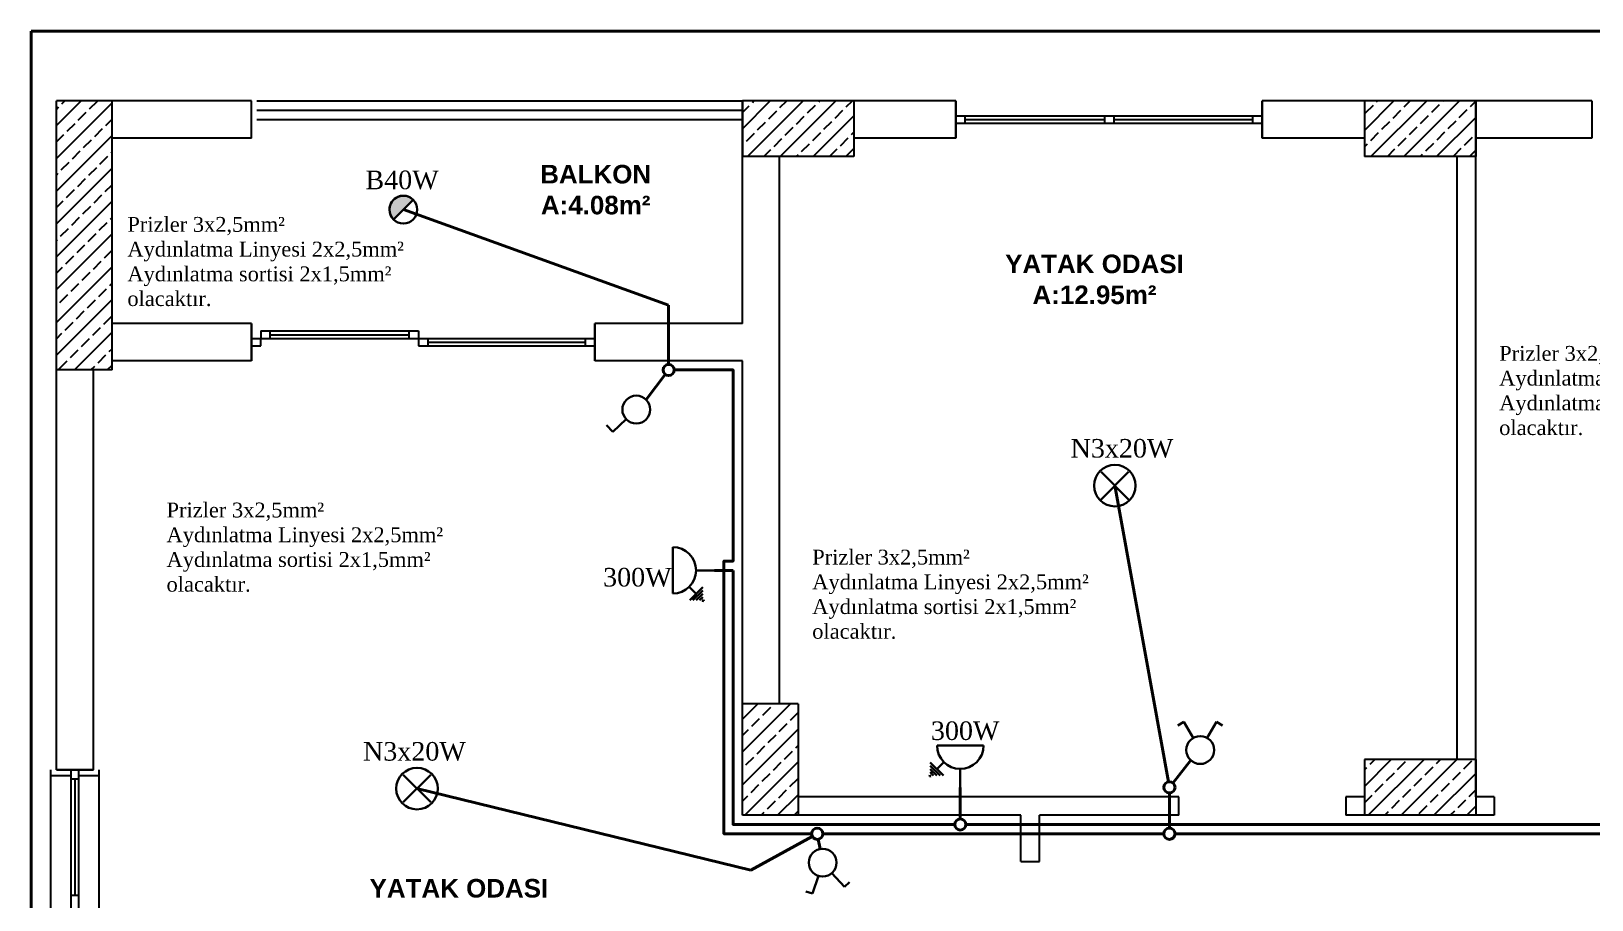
# Model space of a CAD drawing. Header units: centimetres. Extents: x 158658 to 162658, y -423569 to -420790.
# Drawn here: x 161231 to 162071, y -421753 to -421285 of the extents above; entities that cross this region are included whole.
import ezdxf

# ---------------------------------------------------------------- set-up
doc = ezdxf.new("R2010")
doc.units = ezdxf.units.CM
doc.header["$MEASUREMENT"] = 0
for name, color, linetype, lineweight in [('elinye', 5, 'Continuous', 40), ('elinyea', 4, 'Continuous', 40), ('ELİNYEPRİZ', 3, 'Continuous', 40), ('esembol', 4, 'Continuous', 30)]:
    doc.layers.add(name, color=color, linetype=linetype, lineweight=lineweight)
doc.layers.add('emimari', color=7, linetype='Continuous')
doc.layers.add('eyazi', color=2, linetype='Continuous')
doc.styles.add('WMF-Times New Roman TUR1', font='times.ttf')
pattern_1 = [(45, (24684.926, -111021.31), (-8.83883476, 8.83883476), []), (45, (24693.751, -111021.31), (-8.83883476, 8.83883476), [6, -2.5])]

# ---------------------------------------------------------------- blocks, each defined once
blk = doc.blocks.new('A$C4D852A17')
at = {"layer": 'esembol'}
for p, q in [((12.49, 27.31), (27.31, 12.49)), ((27.31, 27.31), (12.49, 12.49))]:
    blk.add_line(p, q, dxfattribs=at)
blk.add_circle((19.9, 19.9), 11.19, dxfattribs=at)
blk = doc.blocks.new('A$C6CE01626')
at = {"layer": 'esembol'}
h = blk.add_hatch(color=256, dxfattribs=at)
edge = h.paths.add_edge_path()
edge.add_arc((15.74, 7.5), 7.5, 45, 180)
edge.add_arc((15.74, 7.5), 7.5, 180, 225)
edge.add_line((10.44, 2.2), (21.05, 12.8))
blk.add_line((10.44, 2.2), (21.05, 12.8), dxfattribs=at)
blk.add_lwpolyline([(21.05, 12.8, 0.668179), (8.24, 7.5, 0.198912), (10.44, 2.2)], format="xyb", close=True, dxfattribs=at)
blk.add_circle((15.74, 7.5), 7.5, dxfattribs=at)
blk = doc.blocks.new('toprakli priz')
at = {"layer": 'esembol'}
for p, q in [((0, 0), (0, 0.1)), ((0.0884, -0.0366), (0.1261, 0.0011)), ((0.1615, -0.0342), (0.0908, 0.0365)), ((0.1615, -0.0165), (0.1085, 0.0365)), ((0.1615, 0.0011), (0.1261, 0.0365)), ((0.1615, 0.0188), (0.1438, 0.0365)), ((0.1664, 0.0414), (0.1583, 0.0397)), ((0.1647, 0.0333), (0.1583, 0.0397)), ((0.1647, 0.0333), (0.1664, 0.0414)), ((-0.125, -0.125), (0.125, -0.125))]:
    blk.add_line(p, q, dxfattribs=at)
blk.add_arc((0, -0.125), 0.125, 0, 180, dxfattribs=at)
blk = doc.blocks.new('adi anahtar')
at = {"layer": 'esembol'}
for p, q in [((0, 0.175), (0.05, 0.175)), ((0, 0.075), (0, 0.175))]:
    blk.add_line(p, q, dxfattribs=at)
blk.add_circle((0, 0), 0.075, dxfattribs=at)
blk = doc.blocks.new('komutator anahtar')
at = {"layer": 'esembol'}
for p, q in [((-0.0875, 0.1516), (-0.12, 0.1328)), ((-0.0375, 0.065), (-0.0875, 0.1516)), ((0.0375, 0.065), (0.0875, 0.1516)), ((0.0875, 0.1516), (0.12, 0.1328))]:
    blk.add_line(p, q, dxfattribs=at)
blk.add_circle((0, 0), 0.075, dxfattribs=at)

msp = doc.modelspace()

# ---------------------------------------------------------------- hatches: boundary and pattern name
at = {"layer": 'emimari', "ltscale": 2}
h = msp.add_hatch(dxfattribs=at)
h.set_pattern_fill('JIS_STN_2.5', color=256, scale=5, style=0)
h.set_pattern_definition(pattern_1)
h.paths.add_polyline_path([(161274.45, -421322.3), (161244.45, -421322.3), (161244.45, -421467.3), (161274.45, -421467.3)])
h = msp.add_hatch(dxfattribs=at)
h.set_pattern_fill('JIS_STN_2.5', color=256, scale=5, style=0)
h.set_pattern_definition(pattern_1)
h.paths.add_polyline_path([(161613.96, -421322.3), (161613.96, -421352.3), (161673.96, -421352.3), (161673.96, -421322.3)])
h = msp.add_hatch(dxfattribs=at)
h.set_pattern_fill('JIS_STN_2.5', color=256, scale=5, style=0)
h.set_pattern_definition(pattern_1)
h.paths.add_polyline_path([(161948.96, -421322.3), (161948.96, -421352.3), (162008.96, -421352.3), (162008.96, -421322.3)])
h = msp.add_hatch(dxfattribs=at)
h.set_pattern_fill('JIS_STN_2.5', color=256, scale=5, style=0)
h.set_pattern_definition(pattern_1)
h.paths.add_polyline_path([(161643.96, -421647.3), (161613.96, -421647.3), (161613.96, -421707.3), (161643.96, -421707.3)])
h = msp.add_hatch(dxfattribs=at)
h.set_pattern_fill('JIS_STN_2.5', color=256, scale=5, style=0)
h.set_pattern_definition(pattern_1)
h.paths.add_polyline_path([(161948.96, -421677.3), (161948.96, -421707.3), (162008.96, -421707.3), (162008.96, -421677.3)])

# ---------------------------------------------------------------- linework, layer by layer
at = {"layer": 'elinye', "ltscale": 2}
msp.add_lwpolyline([(161230.85, -421284.71), (162658.36, -421284.71), (162658.36, -423502.02), (161230.85, -423502.02)], close=True, dxfattribs=at)
at = {"layer": 'elinyea', "ltscale": 2}
for p, q in [((161431.31, -421380.88), (161574.2, -421432.3)), ((161574.2, -421464.3), (161574.2, -421432.3)), ((161562.32, -421483.07), (161572.37, -421469.67)), ((161843.43, -421689.35), (161814.56, -421529.65)), ((161855.41, -421677.66), (161845.81, -421689.94)), ((161618.49, -421736.86), (161438.65, -421692.94)), ((161843.96, -421695.3), (161843.96, -421714.3)), ((161651.6, -421718.74), (161618.49, -421736.86)), ((161654.79, -421720.25), (161655.79, -421725.5))]:
    msp.add_line(p, q, dxfattribs=at)
for points in [[(161651.23, -421717.3), (161603.96, -421717.3), (161603.96, -421570.31), (161608.96, -421570.31), (161608.96, -421467.3), (161577.2, -421467.3)], [(161840.96, -421717.3), (161657.23, -421717.3)], [(162096, -421717.3), (161846.96, -421717.3)]]:
    msp.add_lwpolyline(points, dxfattribs=at)
for centre in [(161574.2, -421467.3), (161843.96, -421692.3), (161654.23, -421717.3), (161843.96, -421717.3)]:
    msp.add_circle(centre, 3, dxfattribs=at)
at = {"layer": 'ELİNYEPRİZ', "ltscale": 2}
for p, q in [((161598.96, -421575.31), (161608.96, -421575.31)), ((161731.3, -421692.3), (161731.3, -421709.3))]:
    msp.add_line(p, q, dxfattribs=at)
for points in [[(161728.3, -421712.3), (161608.96, -421712.3), (161608.96, -421575.31)], [(162109, -421714.3), (162109, -421712.3), (161734.3, -421712.3)]]:
    msp.add_lwpolyline(points, dxfattribs=at)
msp.add_circle((161731.3, -421712.3), 3, dxfattribs=at)
at = {"layer": 'emimari', "ltscale": 2}
for p, q in [((161274.45, -421322.3), (161244.45, -421322.3)), ((161244.45, -421467.3), (161244.45, -421322.3)), ((161349.45, -421322.3), (161274.45, -421322.3)), ((161274.45, -421467.3), (161274.45, -421322.3)), ((161349.45, -421342.3), (161349.45, -421322.3)), ((161352.45, -421322.3), (161613.96, -421322.3)), ((161352.45, -421327.3), (161613.96, -421327.3)), ((161728.96, -421322.3), (161613.96, -421322.3)), ((161613.96, -421442.3), (161613.96, -421322.3)), ((161673.96, -421322.3), (161613.96, -421322.3)), ((161613.96, -421322.3), (161613.96, -421352.3)), ((161673.96, -421322.3), (161673.96, -421352.3)), ((161728.96, -421322.3), (161728.96, -421342.3)), ((161728.96, -421342.3), (161728.96, -421322.3)), ((161728.96, -421342.3), (161728.96, -421322.3)), ((161728.96, -421342.3), (161728.96, -421322.3)), ((161728.96, -421322.3), (161728.96, -421342.3)), ((161728.96, -421330.3), (161893.96, -421330.3)), ((161733.96, -421334.3), (161733.96, -421330.3)), ((161808.96, -421330.3), (161808.96, -421334.3)), ((161813.96, -421330.3), (161813.96, -421334.3)), ((161888.96, -421334.3), (161888.96, -421330.3)), ((162071.46, -421322.3), (161893.96, -421322.3)), ((161893.96, -421322.3), (161893.96, -421342.3)), ((161893.96, -421342.3), (161893.96, -421322.3)), ((161893.96, -421342.3), (161893.96, -421322.3)), ((161893.96, -421342.3), (161893.96, -421322.3)), ((161893.96, -421322.3), (161893.96, -421342.3)), ((162008.96, -421322.3), (161948.96, -421322.3)), ((161948.96, -421322.3), (161948.96, -421352.3)), ((162008.96, -421697.3), (162008.96, -421322.3)), ((162008.96, -421322.3), (162008.96, -421352.3)), ((162071.46, -421322.3), (162071.46, -421342.3)), ((161352.45, -421332.3), (161613.96, -421332.3)), ((161728.96, -421334.3), (161893.96, -421334.3)), ((161733.96, -421332.3), (161808.96, -421332.3)), ((161813.96, -421332.3), (161888.96, -421332.3)), ((161349.45, -421342.3), (161274.45, -421342.3)), ((161728.96, -421342.3), (161673.96, -421342.3)), ((161948.96, -421342.3), (161893.96, -421342.3)), ((162071.46, -421342.3), (162008.96, -421342.3)), ((161673.96, -421352.3), (161613.96, -421352.3)), ((161633.96, -421647.3), (161633.96, -421352.3)), ((162008.96, -421352.3), (161948.96, -421352.3)), ((161998.96, -421637.3), (161998.96, -421352.3)), ((161349.45, -421442.3), (161274.45, -421442.3)), ((161349.45, -421462.3), (161349.45, -421442.3)), ((161349.45, -421442.3), (161349.45, -421462.3)), ((161349.45, -421462.3), (161349.45, -421442.3)), ((161349.45, -421462.3), (161349.45, -421442.3)), ((161349.45, -421462.3), (161349.45, -421442.3)), ((161349.45, -421442.3), (161349.45, -421462.3)), ((161354.45, -421446.3), (161439.45, -421446.3)), ((161354.45, -421446.3), (161354.45, -421450.3)), ((161359.45, -421446.3), (161359.45, -421450.3)), ((161434.45, -421450.3), (161434.45, -421446.3)), ((161439.45, -421446.3), (161439.45, -421450.3)), ((161613.96, -421442.3), (161534.45, -421442.3)), ((161534.45, -421462.3), (161534.45, -421442.3)), ((161534.45, -421442.3), (161534.45, -421462.3)), ((161534.45, -421462.3), (161534.45, -421442.3)), ((161534.45, -421462.3), (161534.45, -421442.3)), ((161534.45, -421462.3), (161534.45, -421442.3)), ((161534.45, -421442.3), (161534.45, -421462.3)), ((161349.45, -421450.3), (161354.45, -421450.3)), ((161349.45, -421454.3), (161354.45, -421454.3)), ((161354.45, -421454.3), (161354.45, -421450.3)), ((161354.45, -421450.3), (161439.45, -421450.3)), ((161359.45, -421448.3), (161434.45, -421448.3)), ((161439.45, -421450.3), (161534.45, -421450.3)), ((161439.45, -421450.3), (161439.45, -421454.3)), ((161439.45, -421454.3), (161534.45, -421454.3)), ((161444.45, -421450.3), (161444.45, -421454.3)), ((161444.45, -421452.3), (161529.45, -421452.3)), ((161529.45, -421454.3), (161529.45, -421450.3)), ((161349.45, -421462.3), (161274.45, -421462.3)), ((161613.96, -421462.3), (161534.45, -421462.3)), ((161613.96, -421707.3), (161613.96, -421462.3)), ((161274.45, -421467.3), (161244.45, -421467.3)), ((161244.45, -421682.89), (161244.45, -421467.3)), ((161264.45, -421682.89), (161264.45, -421467.3)), ((161998.96, -421677.3), (161998.96, -421637.3)), ((161998.96, -421677.3), (161998.96, -421637.3)), ((161998.96, -421637.3), (161998.96, -421637.3)), ((161643.96, -421647.3), (161613.96, -421647.3)), ((161613.96, -421707.3), (161613.96, -421647.3)), ((161643.96, -421647.3), (161643.96, -421707.3)), ((161241.45, -421822.89), (161241.45, -421682.89)), ((161264.45, -421682.89), (161244.45, -421682.89)), ((161264.45, -421682.89), (161244.45, -421682.89)), ((161264.45, -421682.89), (161244.45, -421682.89)), ((161244.45, -421682.89), (161264.45, -421682.89)), ((161252.45, -421822.89), (161252.45, -421682.89)), ((161256.45, -421822.89), (161256.45, -421682.89)), ((161267.45, -421822.89), (161267.45, -421682.89)), ((162008.96, -421677.3), (161948.96, -421677.3)), ((161948.96, -421677.3), (161948.96, -421707.3)), ((162008.96, -421677.3), (162008.96, -421707.3)), ((161241.45, -421685.89), (161252.45, -421685.89)), ((161256.45, -421687.89), (161252.45, -421687.89)), ((161254.45, -421750.39), (161254.45, -421687.89)), ((161256.45, -421685.89), (161267.45, -421685.89)), ((161848.96, -421697.3), (161643.96, -421697.3)), ((161848.96, -421707.3), (161848.96, -421697.3)), ((161948.96, -421697.3), (161938.96, -421697.3)), ((161938.96, -421697.3), (161938.96, -421707.3)), ((162018.96, -421697.3), (162008.96, -421697.3)), ((162018.96, -421697.3), (162018.96, -421707.3)), ((161763.96, -421707.3), (161613.96, -421707.3)), ((161643.96, -421707.3), (161613.96, -421707.3)), ((161763.96, -421732.3), (161763.96, -421707.3)), ((161848.96, -421707.3), (161773.96, -421707.3)), ((161773.96, -421732.3), (161773.96, -421707.3)), ((162018.96, -421707.3), (161938.96, -421707.3)), ((162008.96, -421707.3), (161948.96, -421707.3)), ((161763.96, -421732.3), (161773.96, -421732.3)), ((161252.45, -421750.39), (161256.45, -421750.39))]:
    msp.add_line(p, q, dxfattribs=at)

# ---------------------------------------------------------------- block references
at = {"layer": 'esembol'}
for name, p in [('A$C6CE01626', (161415.57, -421388.38)), ('A$C4D852A17', (161794.66, -421549.55)), ('A$C4D852A17', (161418.75, -421712.84))]:
    msp.add_blockref(name, p, dxfattribs=at)
at = {"layer": 'esembol', "zscale": 100}
for name, p, xscale, yscale, rotation in [('adi anahtar', (161556.77, -421488.64), 100.0000000000047, 100.0000000000582, 133.6463546563765), ('toprakli priz', (161588.96, -421575.31), 100, 100, 270), ('toprakli priz', (161731.3, -421682.3), 100, 100, 180), ('komutator anahtar', (161657.18, -421732.86), 99.9999999999945, 99.99999999994179, 191.9552612174005)]:
    msp.add_blockref(name, p, dxfattribs=dict(at, xscale=xscale, yscale=yscale, rotation=rotation))
at = {"layer": 'esembol', "xscale": 100, "yscale": 100, "zscale": 100}
msp.add_blockref('komutator anahtar', (161860.53, -421672.17), dxfattribs=at)

# ---------------------------------------------------------------- texts
at = {"layer": 'emimari', "char_height": 10, "width": 721.5, "attachment_point": 8}
for s, insert in [('{\\fArial|b1|i0|c162|p34;BALKON\\PA:4.08m²}', (161534.9, -421383.58)), ('{\\fArial|b1|i0|c162|p34;YATAK ODASI\\PA:12.95m²}', (161803.59, -421431.93)), ('{\\fArial|b1|i0|c162|p34;YATAK ODASI\\PA:19.12m²}', (161461.23, -421768.47))]:
    msp.add_mtext(s, dxfattribs=dict(at, insert=insert))
at = {"layer": 'eyazi', "char_height": 10, "width": 119.5195, "attachment_point": 7, "style": 'WMF-Times New Roman TUR1'}
for s, insert in [('{\\fTimes New Roman Tur|b0|i0|c162|p18;B40W}', (161410.89, -421370.09)), ('{\\fTimes New Roman Tur|b0|i0|c162|p18;N3x20W}', (161790.73, -421514.75)), ('{\\fTimes New Roman Tur|b0|i0|c162|p18;300W}', (161538.89, -421584.23)), ('{\\fTimes New Roman Tur|b0|i0|c162|p18;300W}', (161715.48, -421666.98)), ('{\\fTimes New Roman Tur|b0|i0|c162|p18;N3x20W}', (161409.58, -421678.1))]:
    msp.add_mtext(s, dxfattribs=dict(at, insert=insert))
at = {"layer": 'eyazi', "linetype": 'Continuous', "ltscale": 100, "char_height": 8, "width": 156.3397, "attachment_point": 7, "style": 'WMF-Times New Roman TUR1'}
for insert in [(161282.67, -421433.02), (162021.59, -421502.55), (161303.76, -421586.97), (161651.56, -421612.35)]:
    msp.add_mtext('{\\fTimes New Roman|b0|i0|c162|p18;Prizler 3x2,5mm²\\PAydınlatma Linyesi 2x2,5mm²\\PAydınlatma sortisi 2x1,5mm² olacaktır.}', dxfattribs=dict(at, insert=insert))

doc.saveas('drawing.dxf')
